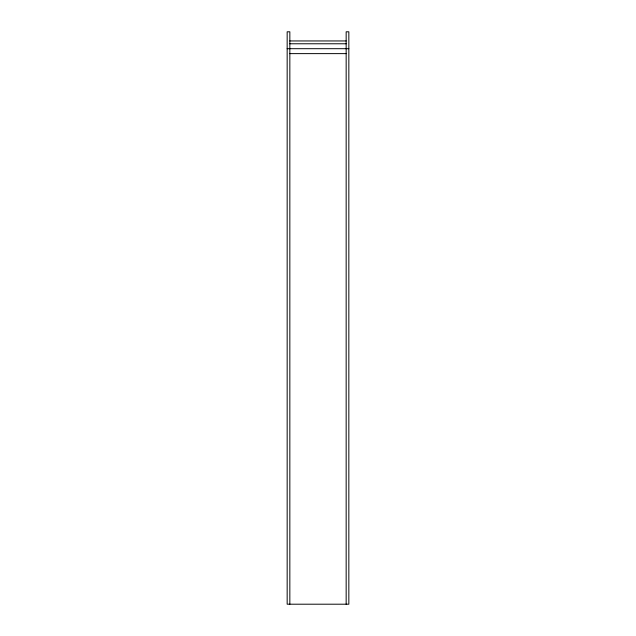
<?xml version="1.0" encoding="UTF-8"?>
<svg xmlns="http://www.w3.org/2000/svg" width="636" height="636" viewBox="0 0 636 636"><rect width="100%" height="100%" fill="white"/><g stroke="black" fill="none" stroke-linecap="round" stroke-linejoin="round"><path stroke-width="0.95" d="M289.841 40.95L346.159 40.95M289.841 43.773L346.159 43.773M287.162 48.694L348.838 48.694M289.841 53.623L346.159 53.623M346.159 604.2L346.159 31.8L348.838 31.8L348.838 604.2L287.162 604.2L287.162 31.8L289.841 31.8L289.841 604.2"/></g></svg>
